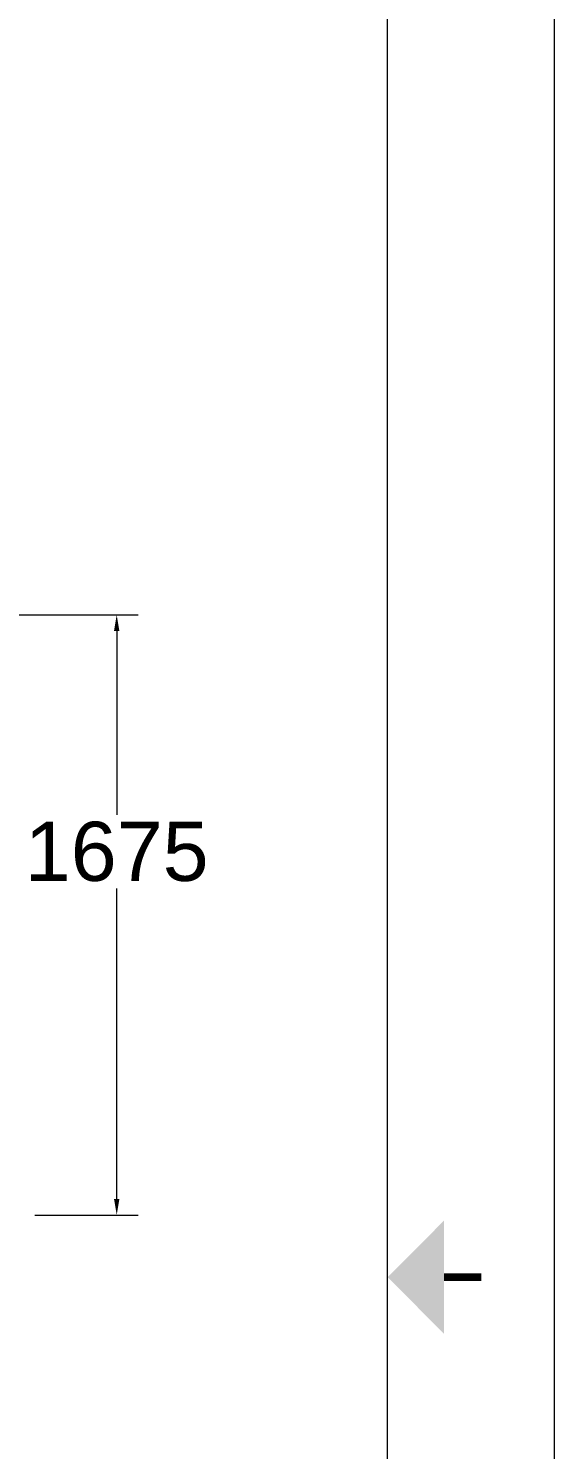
# Model space of a CAD drawing. Header units: millimetres. Extents: x 2 to 559190, y 2 to 426051.
# Drawn here: x 521920 to 559190, y 200805 to 301550 of the extents above; entities that cross this region are included whole.
import ezdxf
from ezdxf.enums import TextEntityAlignment as Align

# ---------------------------------------------------------------- set-up
doc = ezdxf.new("R2010")
doc.units = ezdxf.units.MM
doc.header["$LTSCALE"] = 25.4
doc.layers.get('Defpoints').update_dxf_attribs({"lineweight": 5})
doc.layers.add('Title Block', color=7, linetype='Continuous', lineweight=5)
doc.styles.add('ACANSTS', font='romans.shx', dxfattribs={"height": 25.4})
doc.styles.add('Roman', font='arial.ttf')
doc.styles.get("Standard").update_dxf_attribs({"font": 'arial.ttf'})
doc.dimstyles.new('ISO-25', dxfattribs={"dimscale": 30, "dimtxt": 38.1, "dimasz": 38.1, "dimexe": 50.8, "dimexo": 50.8, "dimgap": 15.875, "dimtad": 1, "dimtih": 1, "dimtoh": 1, "dimdec": 1, "dimlfac": 0.03937, "dimdsep": 46, "dimtxsty": 'Standard', "dimcen": 63.5, "dimclrd": 7, "dimclre": 7, "dimclrt": 7, "dimadec": 0, "dimazin": 0, "dimtfac": 1, "dimtdec": 1, "dimtmove": 0, "dimatfit": 3, "dimfxl": 25.4, "dimlwd": 5, "dimlwe": 5, "dimarcsym": 0})

# ---------------------------------------------------------------- blocks, each defined once
blk = doc.blocks.new('*D17')
at = {"color": 7, "linetype": 'Continuous', "lineweight": 5, "transparency": 16777216}
for p, q in [((511944, 259975), (529697, 259975)), ((528173, 258832), (528173, 245800)), ((528173, 218573), (528173, 240568)), ((522361, 217430), (529697, 217430))]:
    blk.add_line(p, q, dxfattribs=at)
at = {"color": 7, "transparency": 16777216}
for points in [[(527982, 258832), (528363, 258832), (528173, 259975)], [(527982, 218573), (528363, 218573), (528173, 217430)]]:
    blk.add_solid(points, dxfattribs=at)
at = {"layer": 'Defpoints', "color": 0, "transparency": 16777216}
for p in [(510420, 259975), (528173, 259975), (520837, 217430)]:
    blk.add_point(p, dxfattribs=at)
at = {"color": 7, "lineweight": 5, "transparency": 16777216, "insert": (528173, 243184), "char_height": 4191, "attachment_point": 5, "style": 'Roman'}
blk.add_mtext('1675', dxfattribs=at)
blk = doc.blocks.new('LONE STAR BLOWER TITLE BLOCK (SIZE A)')
at = {"layer": 'Title Block', "lineweight": 15}
for p, q in [((600.08, 0), (600.08, 457.2)), ((587.38, 12.7), (587.38, 444.5))]:
    blk.add_line(p, q, dxfattribs=at)
at = {"layer": 'Title Block', "lineweight": 15, "const_width": 0.572}
blk.add_lwpolyline([(594.52, 228.6), (591.66, 228.6)], dxfattribs=at)
at = {"layer": 'Title Block', "lineweight": 15}
blk.add_solid([(591.66, 224.31), (591.66, 232.89), (587.38, 228.6)], dxfattribs=at)
at = {"layer": 'Title Block', "lineweight": 15, "style": 'ACANSTS'}
for tag, p, height in [('DRAWN_DATE', (402.66, 58.47), 3.43), ('DRAWN_BY', (375.45, 58.16), 3.43), ('DRAWING_SUBTITLE', (450.18, 50.21), 5.14), ('CHECKED_BY', (376.02, 49.37), 3.43), ('CHECK_DATE', (402.18, 49.5), 3.43), ('ENGINEER', (375.87, 40.95), 3.43), ('ENG_DATE', (401.95, 40.92), 3.43), ('DRAWING_SUBTITLE', (450.12, 39.35), 5.14), ('MANUFACTURING', (375.76, 32.38), 3.43), ('MFG_DATE', (401.98, 32.46), 3.43), ('CONTROL', (375.76, 23.81), 3.43), ('CONTROL_DATE', (401.98, 23.88), 3.43), ('CAGE_CODE', (455.36, 23.27), 3.43), ('MODEL_FILE_NAME', (230.14, 15.52), 3.43), ('APPROVED_BY', (375.47, 14.54), 3.43), ('APPROVAL_DATE', (401.77, 14.47), 3.43)]:
    blk.add_attdef(tag, p, '', height=height, dxfattribs=at)
at = {"layer": 'Title Block', "lineweight": 15, "style": 'Roman', "flags": 8}
for tag, height, p in [('DWG_NUMBER', 7.14, (484.29, 29.15)), ('SCALE', 3.43, (459.83, 17.88)), ('SHEETNUMBER', 3.43, (539.89, 17.88)), ('TOTA_SHEETS', 3.43, (556.11, 17.82))]:
    blk.add_attdef(tag, text='', height=height, dxfattribs=at).set_placement(p, align=Align.TOP_LEFT)
at = {"layer": 'Title Block', "lineweight": 15, "style": 'ACANSTS'}
blk.add_attdef('REVISION', text='', height=3.43, dxfattribs=at).set_placement((580.38, 22.69), align=Align.CENTER)

msp = doc.modelspace()

# ---------------------------------------------------------------- block references
at = {"xscale": 931.8648284389766, "yscale": 931.8648284389766, "zscale": 931.8648284389766}
msp.add_blockref('LONE STAR BLOWER TITLE BLOCK (SIZE A)', (1.65, 2.11), dxfattribs=at)

# ---------------------------------------------------------------- dimensions: what is measured, and where the dimension line sits
at = {"color": 7, "lineweight": 5}
dim = msp.add_linear_dim(base=(528172.77, 259975.42), p1=(520836.89, 217430.42), p2=(510420.29, 259975.42), angle=90, dimstyle='ISO-25', override={"dimscale": 30, "dimtxt": 139.7, "dimpost": '\\X', "dimtxsty": 'Roman', "dimtmove": 1}, dxfattribs=at)
dim.commit()
dim.dimension.update_dxf_attribs({"geometry": '*D17', "text_midpoint": (528172.77, 243183.79), "dimtype": 160})

doc.saveas('drawing.dxf')
